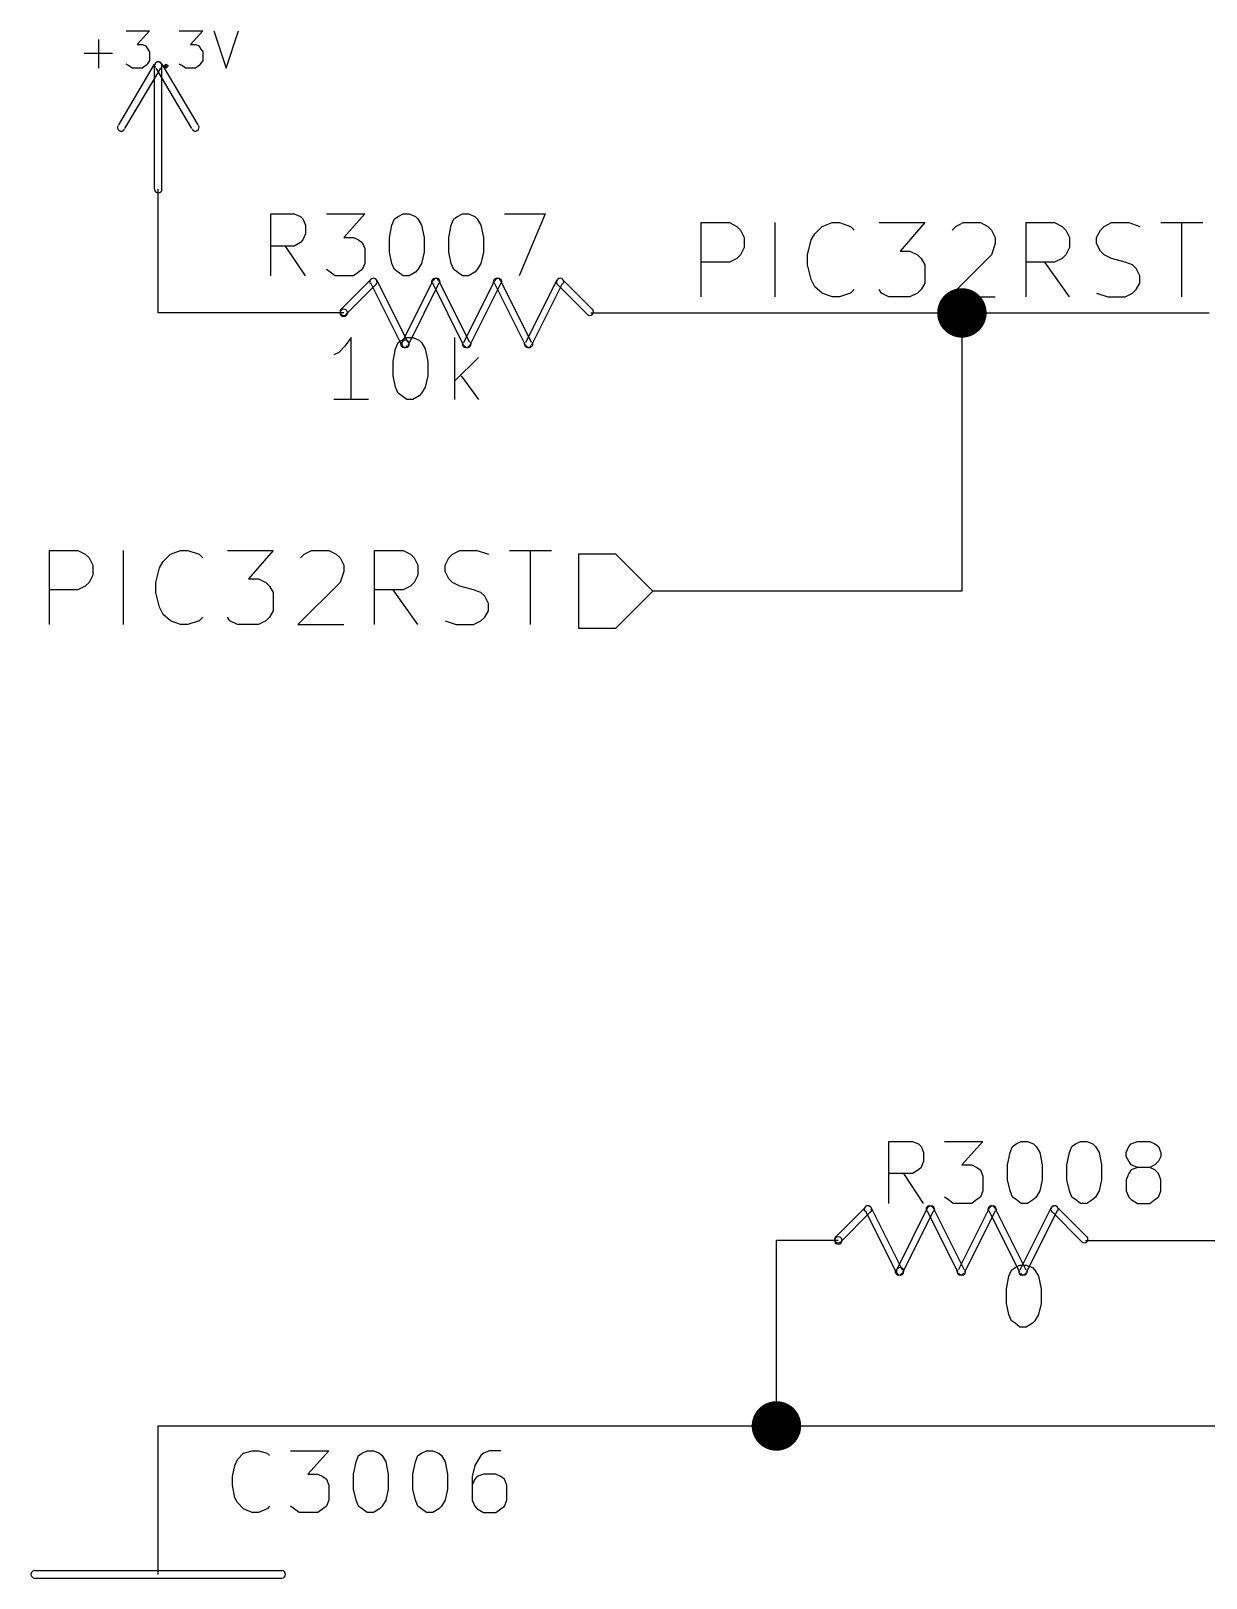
# Model space of a CAD drawing. Extents: x 10 to 287, y -200 to -10.
# Drawn here: x 63.42 to 87.57, y -77.42 to -45.64 of the extents above; entities that cross this region are included whole.
import ezdxf

# ---------------------------------------------------------------- set-up
doc = ezdxf.new("R2010")
doc.units = 0
doc.header["$MEASUREMENT"] = 0
doc.layers.add('BLACK', color=7, linetype='CONTINUOUS')

msp = doc.modelspace()

# ---------------------------------------------------------------- linework, layer by layer
at = {"layer": 'Black'}
for p, q in [((77.1906, -51.1048), (77.1906, -49.5808)), ((77.1906, -49.5808), (77.7748, -49.5808)), ((77.7748, -49.5808), (77.9272, -49.657)), ((77.9272, -49.657), (78.0034, -49.7332)), ((78.0034, -49.7332), (78.0796, -49.8856)), ((78.0796, -49.8856), (78.0796, -50.0888)), ((78.7146, -51.1048), (78.7146, -49.5808)), ((79.4512, -49.9364), (79.5274, -49.8094)), ((79.5274, -49.8094), (79.6798, -49.657)), ((79.6798, -49.657), (79.883, -49.5808)), ((79.883, -49.5808), (80.0354, -49.5808)), ((80.0354, -49.5808), (80.264, -49.657)), ((80.264, -49.657), (80.3402, -49.7332)), ((80.8482, -49.5808), (81.788, -49.5808)), ((81.788, -49.5808), (81.28, -50.165)), ((82.3468, -49.7332), (82.423, -49.657)), ((82.423, -49.657), (82.5754, -49.5808)), ((82.5754, -49.5808), (82.931, -49.5808)), ((82.931, -49.5808), (83.0834, -49.657)), ((83.0834, -49.657), (83.1596, -49.7332)), ((83.1596, -49.7332), (83.2358, -49.8856)), ((83.2358, -49.8856), (83.2358, -50.0126)), ((83.8708, -51.1048), (83.8708, -49.5808)), ((83.8708, -49.5808), (84.455, -49.5808)), ((84.455, -49.5808), (84.6074, -49.657)), ((84.6074, -49.657), (84.6836, -49.7332)), ((84.6836, -49.7332), (84.7598, -49.8856)), ((84.7598, -49.8856), (84.7598, -50.0888)), ((85.3186, -49.8856), (85.3948, -49.7332)), ((85.3186, -50.0126), (85.3186, -49.8856)), ((85.3948, -49.7332), (85.471, -49.657)), ((85.471, -49.657), (85.6234, -49.5808)), ((85.6234, -49.5808), (85.979, -49.5808)), ((85.979, -49.5808), (86.2076, -49.657)), ((86.6394, -49.5808), (87.503, -49.5808)), ((87.0712, -51.1048), (87.0712, -49.5808)), ((78.0796, -50.0888), (78.0034, -50.2412)), ((79.375, -50.2412), (79.4512, -49.9364)), ((81.28, -50.165), (81.4832, -50.165)), ((81.4832, -50.165), (81.6356, -50.2412)), ((83.2358, -50.0126), (83.1596, -50.2412)), ((84.7598, -50.0888), (84.6836, -50.2412)), ((85.3948, -50.165), (85.3186, -50.0126)), ((85.471, -50.2412), (85.3948, -50.165)), ((77.7748, -50.3936), (77.1906, -50.3936)), ((77.9272, -50.3174), (77.7748, -50.3936)), ((78.0034, -50.2412), (77.9272, -50.3174)), ((79.375, -50.4444), (79.375, -50.2412)), ((79.4512, -50.7492), (79.375, -50.4444)), ((81.6356, -50.2412), (81.7118, -50.3174)), ((81.7118, -50.3174), (81.788, -50.4444)), ((81.788, -50.4444), (81.788, -50.8254)), ((83.1596, -50.2412), (82.296, -51.1048)), ((84.455, -50.3936), (83.8708, -50.3936)), ((84.7598, -51.1048), (84.2518, -50.3936)), ((84.6074, -50.3174), (84.455, -50.3936)), ((84.6836, -50.2412), (84.6074, -50.3174)), ((85.6234, -50.3174), (85.471, -50.2412)), ((85.9028, -50.3936), (85.6234, -50.3174)), ((86.0552, -50.4444), (85.9028, -50.3936)), ((86.1314, -50.5206), (86.0552, -50.4444)), ((86.2076, -50.673), (86.1314, -50.5206)), ((79.5274, -50.9016), (79.4512, -50.7492)), ((81.788, -50.8254), (81.7118, -50.9524)), ((86.1314, -50.9524), (86.2076, -50.8254)), ((86.2076, -50.8254), (86.2076, -50.673)), ((79.6798, -51.0286), (79.5274, -50.9016)), ((79.883, -51.1048), (79.6798, -51.0286)), ((80.0354, -51.1048), (79.883, -51.1048)), ((80.264, -51.0286), (80.0354, -51.1048)), ((80.3402, -50.9524), (80.264, -51.0286)), ((80.899, -51.0286), (80.8482, -50.9524)), ((81.0514, -51.1048), (80.899, -51.0286)), ((81.4832, -51.1048), (81.0514, -51.1048)), ((81.6356, -51.0286), (81.4832, -51.1048)), ((81.7118, -50.9524), (81.6356, -51.0286)), ((82.296, -51.1048), (83.2358, -51.1048)), ((85.3186, -51.0286), (85.5472, -51.1048)), ((85.5472, -51.1048), (85.9028, -51.1048)), ((85.9028, -51.1048), (86.0552, -51.0286)), ((86.0552, -51.0286), (86.1314, -50.9524))]:
    msp.add_line(p, q, dxfattribs=at)
at = {"layer": 'Brown 2'}
for p, q in [((63.8048, -57.8358), (63.8048, -56.3118)), ((63.8048, -56.3118), (64.389, -56.3118)), ((64.389, -56.3118), (64.5414, -56.388)), ((64.5414, -56.388), (64.6176, -56.4642)), ((64.6176, -56.4642), (64.6938, -56.6166)), ((65.3288, -57.8358), (65.3288, -56.3118)), ((66.0654, -56.6674), (66.1416, -56.5404)), ((66.1416, -56.5404), (66.294, -56.388)), ((66.294, -56.388), (66.4972, -56.3118)), ((66.4972, -56.3118), (66.6496, -56.3118)), ((66.6496, -56.3118), (66.8782, -56.388)), ((66.8782, -56.388), (66.9544, -56.4642)), ((67.4624, -56.3118), (68.4022, -56.3118)), ((68.4022, -56.3118), (67.8942, -56.896)), ((68.961, -56.4642), (69.0372, -56.388)), ((69.0372, -56.388), (69.1896, -56.3118)), ((69.1896, -56.3118), (69.5452, -56.3118)), ((69.5452, -56.3118), (69.6976, -56.388)), ((69.6976, -56.388), (69.7738, -56.4642)), ((69.7738, -56.4642), (69.85, -56.6166)), ((70.485, -57.8358), (70.485, -56.3118)), ((70.485, -56.3118), (71.0692, -56.3118)), ((71.0692, -56.3118), (71.2216, -56.388)), ((71.2216, -56.388), (71.2978, -56.4642)), ((71.2978, -56.4642), (71.374, -56.6166)), ((71.9328, -56.6166), (72.009, -56.4642)), ((72.009, -56.4642), (72.0852, -56.388)), ((72.0852, -56.388), (72.2376, -56.3118)), ((72.2376, -56.3118), (72.5932, -56.3118)), ((72.5932, -56.3118), (72.8218, -56.388)), ((73.2536, -56.3118), (74.1172, -56.3118)), ((73.6854, -57.8358), (73.6854, -56.3118)), ((75.438, -56.388), (74.676, -56.388)), ((74.676, -56.388), (74.676, -57.912)), ((76.2, -57.15), (75.438, -56.388)), ((64.6938, -56.8198), (64.6176, -56.9722)), ((64.6938, -56.6166), (64.6938, -56.8198)), ((65.9892, -56.9722), (66.0654, -56.6674)), ((69.85, -56.7436), (69.7738, -56.9722)), ((69.85, -56.6166), (69.85, -56.7436)), ((71.374, -56.8198), (71.2978, -56.9722)), ((71.374, -56.6166), (71.374, -56.8198)), ((71.9328, -56.7436), (71.9328, -56.6166)), ((72.009, -56.896), (71.9328, -56.7436)), ((64.389, -57.1246), (63.8048, -57.1246)), ((64.5414, -57.0484), (64.389, -57.1246)), ((64.6176, -56.9722), (64.5414, -57.0484)), ((65.9892, -57.1754), (65.9892, -56.9722)), ((66.0654, -57.4802), (65.9892, -57.1754)), ((67.8942, -56.896), (68.0974, -56.896)), ((68.0974, -56.896), (68.2498, -56.9722)), ((68.2498, -56.9722), (68.326, -57.0484)), ((68.326, -57.0484), (68.4022, -57.1754)), ((68.4022, -57.1754), (68.4022, -57.5564)), ((69.7738, -56.9722), (68.9102, -57.8358)), ((71.0692, -57.1246), (70.485, -57.1246)), ((71.374, -57.8358), (70.866, -57.1246)), ((71.2216, -57.0484), (71.0692, -57.1246)), ((71.2978, -56.9722), (71.2216, -57.0484)), ((72.0852, -56.9722), (72.009, -56.896)), ((72.2376, -57.0484), (72.0852, -56.9722)), ((72.517, -57.1246), (72.2376, -57.0484)), ((72.6694, -57.1754), (72.517, -57.1246)), ((72.7456, -57.2516), (72.6694, -57.1754)), ((75.438, -57.912), (76.2, -57.15)), ((66.1416, -57.6326), (66.0654, -57.4802)), ((72.8218, -57.404), (72.7456, -57.2516)), ((72.8218, -57.5564), (72.8218, -57.404)), ((66.294, -57.7596), (66.1416, -57.6326)), ((66.4972, -57.8358), (66.294, -57.7596)), ((66.8782, -57.7596), (66.6496, -57.8358)), ((66.9544, -57.6834), (66.8782, -57.7596)), ((67.5132, -57.7596), (67.4624, -57.6834)), ((67.6656, -57.8358), (67.5132, -57.7596)), ((68.2498, -57.7596), (68.0974, -57.8358)), ((68.326, -57.6834), (68.2498, -57.7596)), ((68.4022, -57.5564), (68.326, -57.6834)), ((71.9328, -57.7596), (72.1614, -57.8358)), ((72.517, -57.8358), (72.6694, -57.7596)), ((72.6694, -57.7596), (72.7456, -57.6834)), ((72.7456, -57.6834), (72.8218, -57.5564)), ((66.6496, -57.8358), (66.4972, -57.8358)), ((68.0974, -57.8358), (67.6656, -57.8358)), ((68.9102, -57.8358), (69.85, -57.8358)), ((72.1614, -57.8358), (72.517, -57.8358)), ((74.676, -57.912), (75.438, -57.912))]:
    msp.add_line(p, q, dxfattribs=at)
at = {"layer": 'Cyan 2'}
for p, q in [((65.3796, -45.6438), (65.8622, -45.6438)), ((65.8622, -45.6438), (65.6082, -45.9232)), ((66.4718, -45.6438), (66.9544, -45.6438)), ((66.9544, -45.6438), (66.7004, -45.9232)), ((67.183, -45.6438), (67.437, -46.4058)), ((67.437, -46.4058), (67.691, -45.6438)), ((64.8208, -46.4058), (64.8208, -45.8216)), ((65.6082, -45.9232), (65.7098, -45.9232)), ((65.7098, -45.9232), (65.786, -45.9486)), ((65.786, -45.9486), (65.8114, -45.9994)), ((65.8114, -45.9994), (65.8622, -46.0756)), ((66.7004, -45.9232), (66.802, -45.9232)), ((66.802, -45.9232), (66.8782, -45.9486)), ((66.8782, -45.9486), (66.9036, -45.9994)), ((66.9036, -45.9994), (66.9544, -46.0756)), ((64.516, -46.101), (65.1002, -46.101)), ((65.4304, -46.355), (65.3796, -46.3296)), ((65.5066, -46.4058), (65.4304, -46.355)), ((65.786, -46.355), (65.7098, -46.4058)), ((65.8114, -46.3296), (65.786, -46.355)), ((65.8622, -46.2534), (65.8114, -46.3296)), ((65.8622, -46.0756), (65.8622, -46.2534)), ((66.167, -46.355), (66.1924, -46.3296)), ((66.1924, -46.4058), (66.167, -46.355)), ((66.1924, -46.3296), (66.2432, -46.355)), ((66.1924, -46.3296), (66.1924, -46.4058)), ((66.2432, -46.355), (66.1924, -46.4058)), ((66.5226, -46.355), (66.4718, -46.3296)), ((66.5988, -46.4058), (66.5226, -46.355)), ((66.8782, -46.355), (66.802, -46.4058)), ((66.9036, -46.3296), (66.8782, -46.355)), ((66.9544, -46.2534), (66.9036, -46.3296)), ((66.9544, -46.0756), (66.9544, -46.2534)), ((65.7098, -46.4058), (65.5066, -46.4058)), ((66.802, -46.4058), (66.5988, -46.4058)), ((68.3514, -50.673), (68.3514, -49.403)), ((68.3514, -49.403), (68.834, -49.403)), ((68.834, -49.403), (68.961, -49.4538)), ((68.961, -49.4538), (69.0118, -49.5046)), ((69.0118, -49.5046), (69.0626, -49.6316)), ((69.4944, -49.403), (70.2818, -49.403)), ((70.2818, -49.403), (69.85, -49.8856)), ((70.8406, -49.6316), (70.8914, -49.5046)), ((70.8914, -49.5046), (70.9676, -49.4538)), ((70.9676, -49.4538), (71.0692, -49.403)), ((71.0692, -49.403), (71.1962, -49.403)), ((71.1962, -49.403), (71.3232, -49.4538)), ((71.3232, -49.4538), (71.374, -49.5046)), ((71.374, -49.5046), (71.4502, -49.6316)), ((72.0598, -49.6316), (72.1106, -49.5046)), ((72.1106, -49.5046), (72.1868, -49.4538)), ((72.1868, -49.4538), (72.2884, -49.403)), ((72.2884, -49.403), (72.4154, -49.403)), ((72.4154, -49.403), (72.5424, -49.4538)), ((72.5424, -49.4538), (72.5932, -49.5046)), ((72.5932, -49.5046), (72.6694, -49.6316)), ((73.152, -49.403), (73.9902, -49.403)), ((73.9902, -49.403), (73.4568, -50.673)), ((69.0626, -49.8094), (69.0118, -49.9364)), ((69.0626, -49.6316), (69.0626, -49.8094)), ((69.85, -49.8856), (70.0532, -49.8856)), ((70.0532, -49.8856), (70.1548, -49.9364)), ((70.7898, -49.8856), (70.8406, -49.6316)), ((70.7898, -50.1904), (70.7898, -49.8856)), ((71.4502, -49.6316), (71.501, -49.8856)), ((71.501, -49.8856), (71.501, -50.1904)), ((72.009, -49.8856), (72.0598, -49.6316)), ((72.009, -50.1904), (72.009, -49.8856)), ((72.6694, -49.6316), (72.7202, -49.8856)), ((72.7202, -49.8856), (72.7202, -50.1904)), ((68.834, -50.0634), (68.3514, -50.0634)), ((69.0626, -50.673), (68.6562, -50.0634)), ((68.961, -49.9872), (68.834, -50.0634)), ((69.0118, -49.9364), (68.961, -49.9872)), ((70.1548, -49.9364), (70.231, -49.9872)), ((70.231, -49.9872), (70.2818, -50.1142)), ((70.2818, -50.1142), (70.2818, -50.419)), ((70.8406, -50.419), (70.7898, -50.1904)), ((71.501, -50.1904), (71.4502, -50.419)), ((72.0598, -50.419), (72.009, -50.1904)), ((72.7202, -50.1904), (72.6694, -50.419)), ((70.2818, -50.419), (70.231, -50.546)), ((70.8914, -50.546), (70.8406, -50.419)), ((71.4502, -50.419), (71.374, -50.546)), ((72.1106, -50.546), (72.0598, -50.419)), ((72.6694, -50.419), (72.5932, -50.546)), ((69.5706, -50.5968), (69.4944, -50.546)), ((69.6722, -50.673), (69.5706, -50.5968)), ((70.0532, -50.673), (69.6722, -50.673)), ((70.1548, -50.5968), (70.0532, -50.673)), ((70.231, -50.546), (70.1548, -50.5968)), ((70.9676, -50.5968), (70.8914, -50.546)), ((71.0692, -50.673), (70.9676, -50.5968)), ((71.1962, -50.673), (71.0692, -50.673)), ((71.3232, -50.5968), (71.1962, -50.673)), ((71.374, -50.546), (71.3232, -50.5968)), ((72.1868, -50.5968), (72.1106, -50.546)), ((72.2884, -50.673), (72.1868, -50.5968)), ((72.4154, -50.673), (72.2884, -50.673)), ((72.5424, -50.5968), (72.4154, -50.673)), ((72.5932, -50.546), (72.5424, -50.5968)), ((70.0024, -51.943), (69.8754, -52.1208)), ((70.0024, -53.213), (70.0024, -51.943)), ((70.9168, -52.1716), (70.9676, -52.0446)), ((70.9676, -52.0446), (71.0438, -51.9938)), ((71.0438, -51.9938), (71.1454, -51.943)), ((71.1454, -51.943), (71.2724, -51.943)), ((71.2724, -51.943), (71.3994, -51.9938)), ((71.3994, -51.9938), (71.4502, -52.0446)), ((71.4502, -52.0446), (71.5264, -52.1716)), ((72.136, -53.213), (72.136, -51.943)), ((69.7484, -52.2478), (69.6468, -52.2986)), ((69.8754, -52.1208), (69.7484, -52.2478)), ((70.866, -52.4256), (70.9168, -52.1716)), ((70.866, -52.7304), (70.866, -52.4256)), ((71.5264, -52.1716), (71.5772, -52.4256)), ((71.5772, -52.4256), (71.5772, -52.7304)), ((72.6186, -52.3494), (72.136, -52.832)), ((70.9168, -52.959), (70.866, -52.7304)), ((71.5772, -52.7304), (71.5264, -52.959)), ((72.263, -52.7304), (72.6186, -53.213)), ((70.9676, -53.086), (70.9168, -52.959)), ((71.5264, -52.959), (71.4502, -53.086)), ((70.358, -53.213), (69.6468, -53.213)), ((71.0438, -53.1368), (70.9676, -53.086)), ((71.1454, -53.213), (71.0438, -53.1368)), ((71.2724, -53.213), (71.1454, -53.213)), ((71.3994, -53.1368), (71.2724, -53.213)), ((71.4502, -53.086), (71.3994, -53.1368)), ((81.0514, -69.723), (81.0514, -68.453)), ((81.0514, -68.453), (81.534, -68.453)), ((81.534, -68.453), (81.661, -68.5038)), ((81.661, -68.5038), (81.7118, -68.5546)), ((81.7118, -68.5546), (81.7626, -68.6816)), ((82.1944, -68.453), (82.9818, -68.453)), ((82.9818, -68.453), (82.55, -68.9356)), ((83.5406, -68.6816), (83.5914, -68.5546)), ((83.5914, -68.5546), (83.6676, -68.5038)), ((83.6676, -68.5038), (83.7692, -68.453)), ((83.7692, -68.453), (83.8962, -68.453)), ((83.8962, -68.453), (84.0232, -68.5038)), ((84.0232, -68.5038), (84.074, -68.5546)), ((84.074, -68.5546), (84.1502, -68.6816)), ((84.7598, -68.6816), (84.8106, -68.5546)), ((84.8106, -68.5546), (84.8868, -68.5038)), ((84.8868, -68.5038), (84.9884, -68.453)), ((84.9884, -68.453), (85.1154, -68.453)), ((85.1154, -68.453), (85.2424, -68.5038)), ((85.2424, -68.5038), (85.2932, -68.5546)), ((85.2932, -68.5546), (85.3694, -68.6816)), ((85.9282, -68.6816), (85.979, -68.5546)), ((85.979, -68.5546), (86.0298, -68.5038)), ((86.0298, -68.5038), (86.1568, -68.453)), ((86.1568, -68.453), (86.4108, -68.453)), ((86.4108, -68.453), (86.5124, -68.5038)), ((86.5124, -68.5038), (86.5886, -68.5546)), ((86.5886, -68.5546), (86.6394, -68.6816)), ((81.7626, -68.8594), (81.7118, -68.9864)), ((81.7626, -68.6816), (81.7626, -68.8594)), ((82.55, -68.9356), (82.7532, -68.9356)), ((82.7532, -68.9356), (82.8548, -68.9864)), ((83.4898, -68.9356), (83.5406, -68.6816)), ((83.4898, -69.2404), (83.4898, -68.9356)), ((84.1502, -68.6816), (84.201, -68.9356)), ((84.201, -68.9356), (84.201, -69.2404)), ((84.709, -68.9356), (84.7598, -68.6816)), ((84.709, -69.2404), (84.709, -68.9356)), ((85.3694, -68.6816), (85.4202, -68.9356)), ((85.4202, -68.9356), (85.4202, -69.2404)), ((85.9282, -68.7578), (85.9282, -68.6816)), ((85.979, -68.8594), (85.9282, -68.7578)), ((86.0298, -68.9356), (85.979, -68.8594)), ((86.1568, -68.9864), (86.0298, -68.9356)), ((86.5124, -68.9356), (86.4108, -68.9864)), ((86.5886, -68.8594), (86.5124, -68.9356)), ((86.6394, -68.7578), (86.5886, -68.8594)), ((86.6394, -68.6816), (86.6394, -68.7578)), ((81.534, -69.1134), (81.0514, -69.1134)), ((81.7626, -69.723), (81.3562, -69.1134)), ((81.661, -69.0372), (81.534, -69.1134)), ((81.7118, -68.9864), (81.661, -69.0372)), ((82.8548, -68.9864), (82.931, -69.0372)), ((82.931, -69.0372), (82.9818, -69.1642)), ((82.9818, -69.1642), (82.9818, -69.469)), ((83.5406, -69.469), (83.4898, -69.2404)), ((84.201, -69.2404), (84.1502, -69.469)), ((84.7598, -69.469), (84.709, -69.2404)), ((85.4202, -69.2404), (85.3694, -69.469)), ((85.979, -69.1134), (85.9282, -69.2404)), ((85.9282, -69.2404), (85.9282, -69.469)), ((86.0298, -69.0372), (85.979, -69.1134)), ((86.1568, -68.9864), (86.0298, -69.0372)), ((86.4108, -68.9864), (86.1568, -68.9864)), ((86.5124, -69.0372), (86.4108, -68.9864)), ((86.5886, -69.1134), (86.5124, -69.0372)), ((86.6394, -69.2404), (86.5886, -69.1134)), ((86.6394, -69.469), (86.6394, -69.2404)), ((82.9818, -69.469), (82.931, -69.596)), ((83.5914, -69.596), (83.5406, -69.469)), ((84.1502, -69.469), (84.074, -69.596)), ((84.8106, -69.596), (84.7598, -69.469)), ((85.3694, -69.469), (85.2932, -69.596)), ((85.9282, -69.469), (85.979, -69.596)), ((86.5886, -69.596), (86.6394, -69.469)), ((82.2706, -69.6468), (82.1944, -69.596)), ((82.3722, -69.723), (82.2706, -69.6468)), ((82.7532, -69.723), (82.3722, -69.723)), ((82.8548, -69.6468), (82.7532, -69.723)), ((82.931, -69.596), (82.8548, -69.6468)), ((83.6676, -69.6468), (83.5914, -69.596)), ((83.7692, -69.723), (83.6676, -69.6468)), ((83.8962, -69.723), (83.7692, -69.723)), ((84.0232, -69.6468), (83.8962, -69.723)), ((84.074, -69.596), (84.0232, -69.6468)), ((84.8868, -69.6468), (84.8106, -69.596)), ((84.9884, -69.723), (84.8868, -69.6468)), ((85.1154, -69.723), (84.9884, -69.723)), ((85.2424, -69.6468), (85.1154, -69.723)), ((85.2932, -69.596), (85.2424, -69.6468)), ((85.979, -69.596), (86.0298, -69.6468)), ((86.0298, -69.6468), (86.1568, -69.723)), ((86.1568, -69.723), (86.4108, -69.723)), ((86.4108, -69.723), (86.5124, -69.6468)), ((86.5124, -69.6468), (86.5886, -69.596)), ((83.5152, -71.2216), (83.566, -71.0946)), ((83.566, -71.0946), (83.6422, -71.0438)), ((83.6422, -71.0438), (83.7438, -70.993)), ((83.7438, -70.993), (83.8708, -70.993)), ((83.8708, -70.993), (83.9978, -71.0438)), ((83.9978, -71.0438), (84.0486, -71.0946)), ((84.0486, -71.0946), (84.1248, -71.2216)), ((83.4644, -71.4756), (83.5152, -71.2216)), ((83.4644, -71.7804), (83.4644, -71.4756)), ((84.1248, -71.2216), (84.1756, -71.4756)), ((84.1756, -71.4756), (84.1756, -71.7804)), ((83.5152, -72.009), (83.4644, -71.7804)), ((84.1756, -71.7804), (84.1248, -72.009)), ((83.566, -72.136), (83.5152, -72.009)), ((84.1248, -72.009), (84.0486, -72.136)), ((83.6422, -72.1868), (83.566, -72.136)), ((83.7438, -72.263), (83.6422, -72.1868)), ((83.8708, -72.263), (83.7438, -72.263)), ((83.9978, -72.1868), (83.8708, -72.263)), ((84.0486, -72.136), (83.9978, -72.1868)), ((67.6148, -75.1078), (67.6656, -74.9808)), ((67.6656, -74.9808), (67.7926, -74.8538)), ((67.7926, -74.8538), (67.9704, -74.803)), ((67.9704, -74.803), (68.0974, -74.803)), ((68.0974, -74.803), (68.2752, -74.8538)), ((68.2752, -74.8538), (68.326, -74.9046)), ((68.7578, -74.803), (69.5452, -74.803)), ((69.5452, -74.803), (69.1134, -75.2856)), ((70.104, -75.0316), (70.1548, -74.9046)), ((70.1548, -74.9046), (70.231, -74.8538)), ((70.231, -74.8538), (70.3326, -74.803)), ((70.3326, -74.803), (70.4596, -74.803)), ((70.4596, -74.803), (70.5866, -74.8538)), ((70.5866, -74.8538), (70.6374, -74.9046)), ((70.6374, -74.9046), (70.7136, -75.0316)), ((71.3232, -75.0316), (71.374, -74.9046)), ((71.374, -74.9046), (71.4502, -74.8538)), ((71.4502, -74.8538), (71.5518, -74.803)), ((71.5518, -74.803), (71.6788, -74.803)), ((71.6788, -74.803), (71.8058, -74.8538)), ((71.8058, -74.8538), (71.8566, -74.9046)), ((71.8566, -74.9046), (71.9328, -75.0316)), ((72.6694, -74.9046), (72.5424, -75.1078)), ((72.7202, -74.8538), (72.6694, -74.9046)), ((72.8472, -74.803), (72.7202, -74.8538)), ((73.0758, -74.803), (72.8472, -74.803)), ((67.564, -75.3364), (67.6148, -75.1078)), ((69.1134, -75.2856), (69.3166, -75.2856)), ((69.3166, -75.2856), (69.4182, -75.3364)), ((70.0532, -75.2856), (70.104, -75.0316)), ((70.0532, -75.5904), (70.0532, -75.2856)), ((70.7136, -75.0316), (70.7644, -75.2856)), ((70.7644, -75.2856), (70.7644, -75.5904)), ((71.2724, -75.2856), (71.3232, -75.0316)), ((71.2724, -75.5904), (71.2724, -75.2856)), ((71.9328, -75.0316), (71.9836, -75.2856)), ((71.9836, -75.2856), (71.9836, -75.5904)), ((72.5424, -75.1078), (72.4916, -75.3364)), ((72.7202, -75.2856), (72.5932, -75.3364)), ((72.9742, -75.2856), (72.7202, -75.2856)), ((73.0758, -75.3364), (72.9742, -75.2856)), ((67.564, -75.5142), (67.564, -75.3364)), ((67.6148, -75.7682), (67.564, -75.5142)), ((69.4182, -75.3364), (69.4944, -75.3872)), ((69.4944, -75.3872), (69.5452, -75.5142)), ((69.5452, -75.5142), (69.5452, -75.819)), ((70.104, -75.819), (70.0532, -75.5904)), ((70.7644, -75.5904), (70.7136, -75.819)), ((71.3232, -75.819), (71.2724, -75.5904)), ((71.9836, -75.5904), (71.9328, -75.819)), ((72.4916, -75.3364), (72.4916, -75.819)), ((72.5424, -75.3872), (72.4916, -75.5142)), ((72.5932, -75.3364), (72.5424, -75.3872)), ((73.152, -75.3872), (73.0758, -75.3364)), ((73.2028, -75.5142), (73.152, -75.3872)), ((73.2028, -75.819), (73.2028, -75.5142)), ((67.6656, -75.8698), (67.6148, -75.7682)), ((67.7926, -75.9968), (67.6656, -75.8698)), ((69.5452, -75.819), (69.4944, -75.946)), ((70.1548, -75.946), (70.104, -75.819)), ((70.7136, -75.819), (70.6374, -75.946)), ((71.374, -75.946), (71.3232, -75.819)), ((71.9328, -75.819), (71.8566, -75.946)), ((72.4916, -75.819), (72.5424, -75.946)), ((73.152, -75.946), (73.2028, -75.819)), ((67.9704, -76.073), (67.7926, -75.9968)), ((68.0974, -76.073), (67.9704, -76.073)), ((68.2752, -75.9968), (68.0974, -76.073)), ((68.326, -75.946), (68.2752, -75.9968)), ((68.834, -75.9968), (68.7578, -75.946)), ((68.9356, -76.073), (68.834, -75.9968)), ((69.3166, -76.073), (68.9356, -76.073)), ((69.4182, -75.9968), (69.3166, -76.073)), ((69.4944, -75.946), (69.4182, -75.9968)), ((70.231, -75.9968), (70.1548, -75.946)), ((70.3326, -76.073), (70.231, -75.9968)), ((70.4596, -76.073), (70.3326, -76.073)), ((70.5866, -75.9968), (70.4596, -76.073)), ((70.6374, -75.946), (70.5866, -75.9968)), ((71.4502, -75.9968), (71.374, -75.946)), ((71.5518, -76.073), (71.4502, -75.9968)), ((71.6788, -76.073), (71.5518, -76.073)), ((71.8058, -75.9968), (71.6788, -76.073)), ((71.8566, -75.946), (71.8058, -75.9968)), ((72.5424, -75.946), (72.5932, -75.9968)), ((72.5932, -75.9968), (72.7202, -76.073)), ((72.7202, -76.073), (72.9742, -76.073)), ((72.9742, -76.073), (73.0758, -75.9968)), ((73.0758, -75.9968), (73.152, -75.946))]:
    msp.add_line(p, q, dxfattribs=at)
at = {"layer": 'Green 2'}
for p, q in [((66.04, -51.435), (66.04, -48.895)), ((68.58, -51.435), (66.04, -51.435)), ((76.2, -51.435), (87.63, -51.435)), ((82.55, -51.435), (82.55, -57.15)), ((82.55, -57.15), (76.2, -57.15)), ((78.74, -74.295), (78.74, -70.485)), ((86.36, -70.485), (104.14, -70.485)), ((66.04, -74.295), (104.14, -74.295))]:
    msp.add_line(p, q, dxfattribs=at)
at = {"layer": 'Green 2', "const_width": 0.508}
for points in [[(82.296, -51.435, 1), (82.804, -51.435, 1)], [(78.486, -74.295, 1), (78.994, -74.295, 1)]]:
    msp.add_lwpolyline(points, format="xyb", close=True, dxfattribs=at)
at = {"layer": 'Red 2'}
for p, q in [((65.2272, -47.5742), (65.9638, -46.3296)), ((65.9638, -48.895), (65.9638, -46.355)), ((66.1162, -46.3296), (66.8528, -47.5742)), ((66.1162, -48.895), (66.1162, -46.355)), ((65.3542, -47.6504), (66.0908, -46.4058)), ((65.9892, -46.4058), (66.7258, -47.6504)), ((70.4088, -50.7492), (69.7992, -51.3588)), ((71.0438, -52.0954), (70.4088, -50.8254)), ((71.1708, -52.0446), (70.5358, -50.7746)), ((71.6788, -50.7746), (71.0438, -52.0446)), ((71.8058, -50.8254), (71.1708, -52.0954)), ((72.3138, -52.0954), (71.6788, -50.8254)), ((72.4408, -52.0446), (71.8058, -50.7746)), ((72.9488, -50.7746), (72.3138, -52.0446)), ((73.0758, -50.8254), (72.4408, -52.0954)), ((73.5838, -52.0954), (72.9488, -50.8254)), ((73.7108, -52.0446), (73.0758, -50.7746)), ((74.2188, -50.7746), (73.5838, -52.0446)), ((74.3458, -50.8254), (73.7108, -52.0954)), ((74.9554, -51.3588), (74.3458, -50.7492)), ((70.5104, -50.8508), (69.9008, -51.4604)), ((74.8538, -51.4604), (74.2442, -50.8508)), ((69.85, -51.435), (68.58, -51.435)), ((74.93, -51.435), (76.2, -51.435)), ((80.5688, -69.7992), (79.9592, -70.4088)), ((80.6704, -69.9008), (80.0608, -70.5104)), ((81.2038, -71.1454), (80.5688, -69.8754)), ((81.3308, -71.0946), (80.6958, -69.8246)), ((81.8388, -69.8246), (81.2038, -71.0946)), ((81.9658, -69.8754), (81.3308, -71.1454)), ((82.4738, -71.1454), (81.8388, -69.8754)), ((82.6008, -71.0946), (81.9658, -69.8246)), ((83.1088, -69.8246), (82.4738, -71.0946)), ((83.2358, -69.8754), (82.6008, -71.1454)), ((83.7438, -71.1454), (83.1088, -69.8754)), ((83.8708, -71.0946), (83.2358, -69.8246)), ((84.3788, -69.8246), (83.7438, -71.0946)), ((84.5058, -69.8754), (83.8708, -71.1454)), ((85.0138, -70.5104), (84.4042, -69.9008)), ((85.1154, -70.4088), (84.5058, -69.7992)), ((80.01, -70.485), (78.74, -70.485)), ((85.09, -70.485), (86.36, -70.485)), ((66.04, -77.343), (66.04, -74.295)), ((63.5, -77.2668), (68.58, -77.2668)), ((63.5, -77.4192), (68.58, -77.4192))]:
    msp.add_line(p, q, dxfattribs=at)
for centre, start, end in [((66.04, -46.355), 360, 540), ((66.04, -46.355), 30.9638, 210.964), ((66.04, -46.355), 329.036, 509.036), ((65.278, -47.625), 149.036, 329.036), ((66.802, -47.625), 210.964, 390.964), ((66.04, -48.895), 180, 360), ((70.4596, -50.8), 386.565, 566.565), ((70.4596, -50.8), 315, 495), ((71.7296, -50.8), 386.565, 566.565), ((71.755, -50.8), 333.435, 513.435), ((72.9996, -50.8), 386.565, 566.565), ((73.025, -50.8), 333.435, 513.435), ((74.295, -50.8), 405, 585), ((74.295, -50.8), 333.435, 513.435), ((69.85, -51.4096), 495, 675), ((69.85, -51.435), 0, 180), ((69.85, -51.435), 180, 360), ((74.9046, -51.4096), 225, 405), ((71.0946, -52.07), 513.435, 693.435), ((71.12, -52.07), 0, 180), ((71.12, -52.07), 180, 360), ((71.12, -52.07), 206.565, 386.565), ((72.3646, -52.07), 513.435, 693.435), ((72.39, -52.07), 206.565, 386.565), ((73.6346, -52.07), 513.435, 693.435), ((73.66, -52.07), 206.565, 386.565), ((80.6196, -69.85), 386.565, 566.565), ((80.6196, -69.85), 315, 495), ((81.8896, -69.85), 386.565, 566.565), ((81.915, -69.85), 333.435, 513.435), ((83.1596, -69.85), 386.565, 566.565), ((83.185, -69.85), 333.435, 513.435), ((84.455, -69.85), 405, 585), ((84.455, -69.85), 333.435, 513.435), ((80.01, -70.4596), 495, 675), ((80.01, -70.485), 0, 180), ((80.01, -70.485), 180, 360), ((85.0646, -70.4596), 225, 405), ((81.2546, -71.12), 513.435, 693.435), ((81.28, -71.12), 0, 180), ((81.28, -71.12), 180, 360), ((81.28, -71.12), 206.565, 386.565), ((82.5246, -71.12), 513.435, 693.435), ((82.55, -71.12), 206.565, 386.565), ((83.7946, -71.12), 513.435, 693.435), ((83.82, -71.12), 206.565, 386.565), ((63.5, -77.343), 90, 270), ((68.58, -77.343), 270, 450)]:
    msp.add_arc(centre, 0.0762, start, end, dxfattribs=at)

doc.saveas('drawing.dxf')
